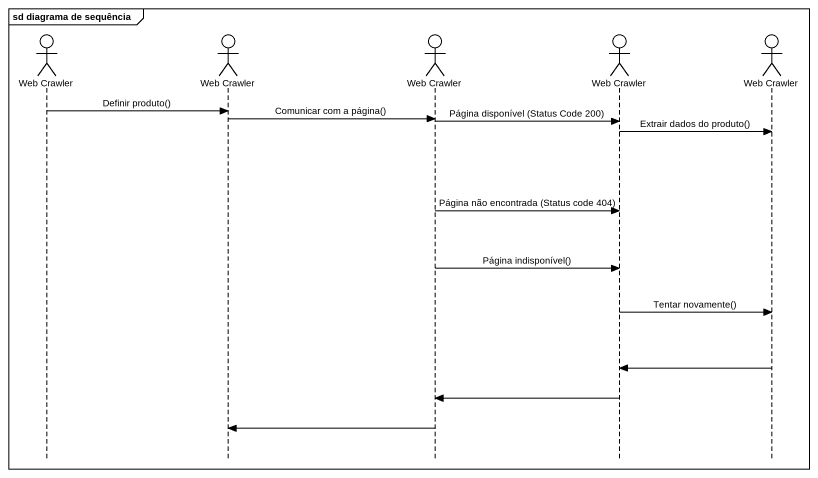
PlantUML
@startuml
mainframe sd diagrama de sequência
hide footbox
actor "Web Crawler" as Web_Crawler
actor "Web Crawler" as Web_Crawler_2
actor "Web Crawler" as Web_Crawler_3
actor "Web Crawler" as Web_Crawler_4
actor "Web Crawler" as Web_Crawler_5

Web_Crawler -> Web_Crawler_2 : Definir produto()
Web_Crawler_2 -> Web_Crawler_3 : Comunicar com a página()
Web_Crawler_3 -> Web_Crawler_4 : Página disponível (Status Code 200)
Web_Crawler_4 -> Web_Crawler_5 : Extrair dados do produto()
Web_Crawler_3 -> Web_Crawler_4 : Página não encontrada (Status code 404)
Web_Crawler_3 -> Web_Crawler_4 : Página indisponível()
Web_Crawler_4 -> Web_Crawler_5 : Tentar novamente()
Web_Crawler_5 -> Web_Crawler_4
Web_Crawler_4 -> Web_Crawler_3
Web_Crawler_3 -> Web_Crawler_2
@enduml
